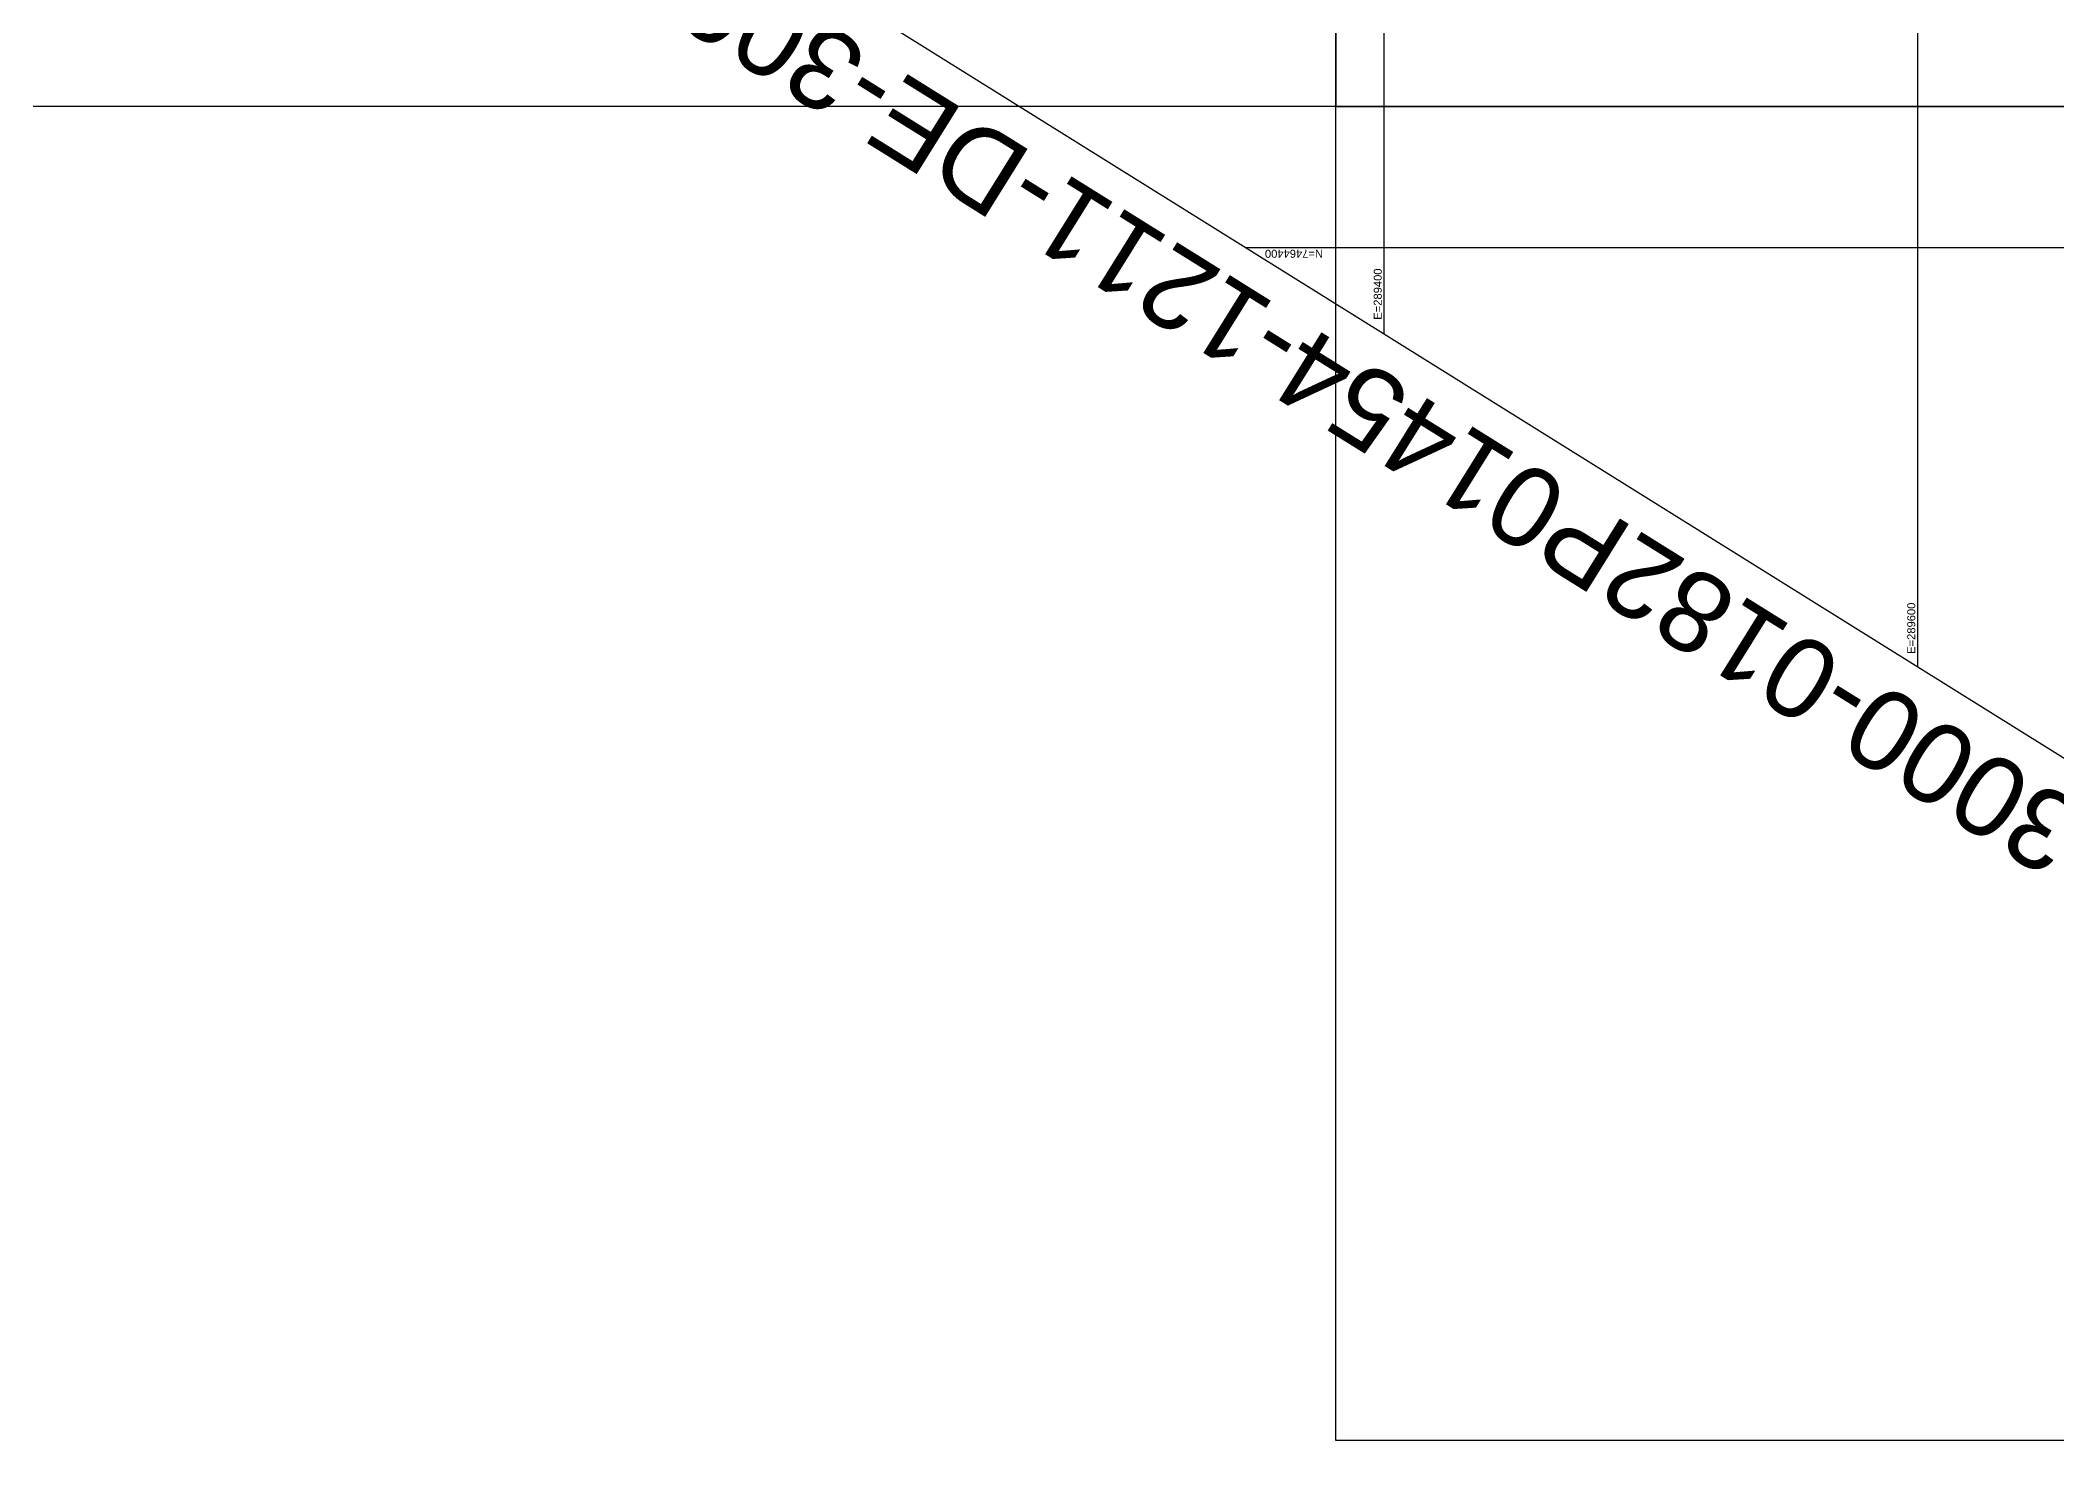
# Model space of a CAD drawing. Header units: metres. Extents: x 286076 to 340267, y 7379330 to 7467005.
# Drawn here: x 288896 to 289652, y 7463948 to 7464478 of the extents above; entities that cross this region are included whole.
import ezdxf
from ezdxf.enums import TextEntityAlignment as Align

# ---------------------------------------------------------------- set-up
doc = ezdxf.new("R2010")
doc.units = ezdxf.units.M
doc.header["$LTSCALE"] = 10
for name, color, linetype in [('A-IMAGENS', 255, 'Continuous'), ('F-MALHA', 8, 'Continuous'), ('f-malha-txt', 8, 'Continuous')]:
    doc.layers.add(name, color=color, linetype=linetype)
doc.layers.add('A-VIEWPORTS', color=2, linetype='Continuous', plot=False)
doc.styles.add('Arial', font='arial.ttf')
doc.styles.add('R60', font='arial.ttf', dxfattribs={"height": 1.5})
picture_1 = doc.add_image_def('image7.jpg', size_in_pixel=(5000, 5000))
picture_2 = doc.add_image_def('image11.jpg', size_in_pixel=(5000, 5000))
picture_3 = doc.add_image_def('image12.jpg', size_in_pixel=(5000, 5000))

msp = doc.modelspace()

# ---------------------------------------------------------------- linework, layer by layer
at = {"layer": 'A-VIEWPORTS', "color": 2, "linetype": 'Continuous', "lineweight": -3}
msp.add_lwpolyline([(290073.45, 7463947.58), (288928.38, 7464661.69), (289232.12, 7465148.74), (290377.2, 7464434.63)], close=True, dxfattribs=at)
at = {"layer": 'F-MALHA'}
for p, q in [((289400, 7464367.57), (289400, 7465044.05)), ((289600, 7464242.85), (289600, 7464919.32)), ((289348.01, 7464400), (290355.6, 7464400))]:
    msp.add_line(p, q, dxfattribs=at)

# ---------------------------------------------------------------- texts
at = {"layer": 'A-VIEWPORTS', "color": 2, "linetype": 'Continuous', "lineweight": -3, "insert": (289494.83, 7464294.88), "char_height": 30, "attachment_point": 8, "rotation": 148.05086, "style": 'Arial'}
msp.add_mtext('P01454-1211-DE-3000-0182P01454-1211-DE-3000-0186', dxfattribs=at)
at = {"layer": 'f-malha-txt', "style": 'R60'}
msp.add_text('N=7464400', height=3, rotation=180, dxfattribs=at).set_placement((289355.31, 7464400), align=Align.BOTTOM_RIGHT)
for s, p in [('E=289400', (289400, 7464372.87)), ('E=289600', (289600, 7464247.65))]:
    msp.add_text(s, height=3, rotation=90, dxfattribs=at).set_placement(p, align=Align.BOTTOM_LEFT)

# ---------------------------------------------------------------- pictures from other files: only their frames are drawn
at = {"layer": 'A-IMAGENS', "transparency": 33554687}
image = msp.add_image(picture_2, insert=(288881.9, 7464452.84), size_in_units=(500, 500), dxfattribs=dict(at, brightness=90))
image.dxf.flags = 7
image = msp.add_image(picture_1, insert=(289381.9, 7464452.84), size_in_units=(500, 500), dxfattribs=dict(at, brightness=90))
image.dxf.flags = 6
image = msp.add_image(picture_3, insert=(289381.9, 7463952.84), size_in_units=(500, 500), dxfattribs=dict(at, brightness=90))
image.dxf.flags = 6

doc.saveas('drawing.dxf')
